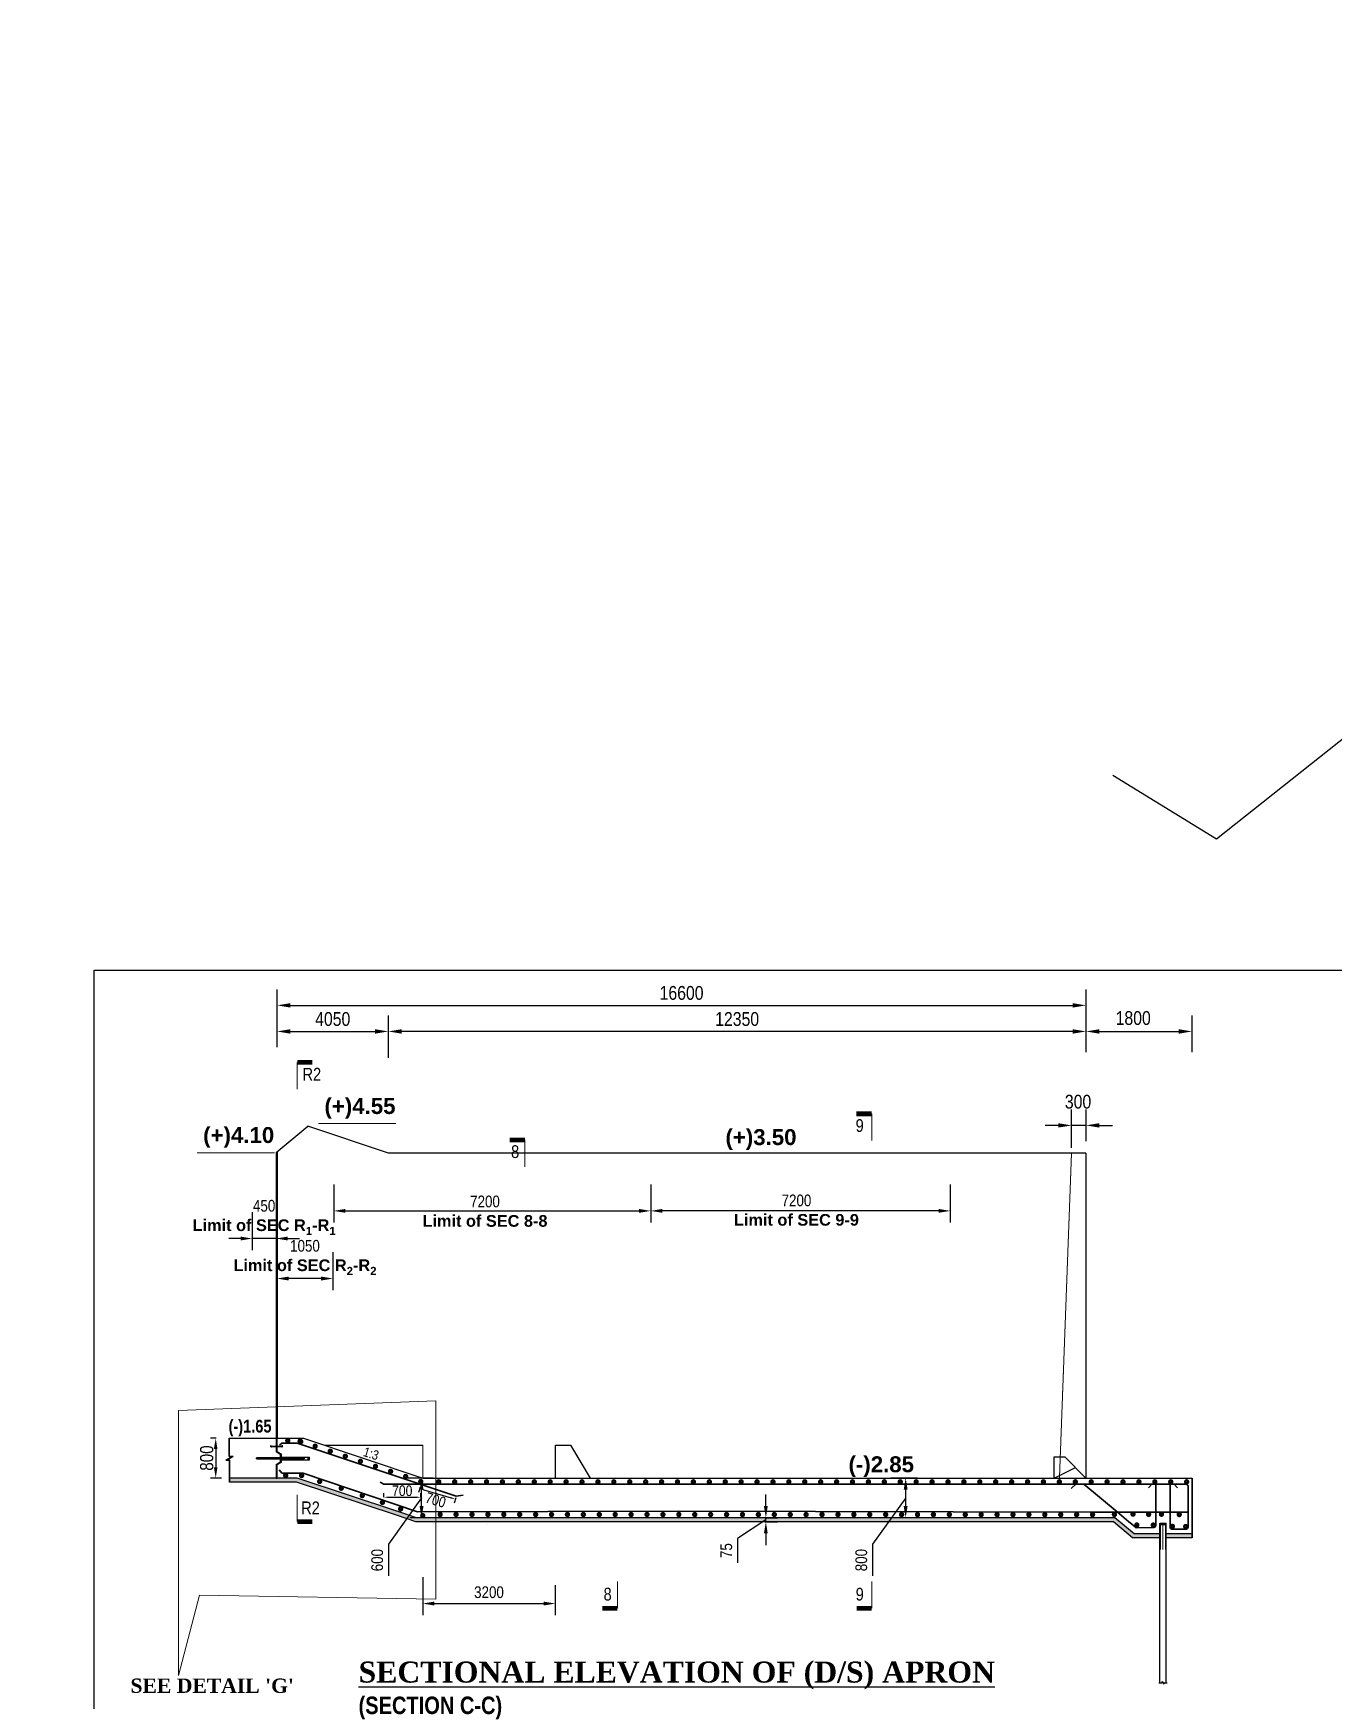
# Model space of a CAD drawing. Extents: x -119161 to 3778985, y -614964 to -30958.
# Drawn here: x 3087806 to 3112321, y -247004 to -215562 of the extents above; entities that cross this region are included whole.
import ezdxf

# ---------------------------------------------------------------- set-up
doc = ezdxf.new("R2010")
doc.units = 0
doc.header["$MEASUREMENT"] = 0
for name, pattern in [('DASHED', [0.75, 0.5, -0.25]), ('DASHED2', [9.525, 6.35, -3.175]), ('HIDDEN', [0.375, 0.25, -0.125])]:
    doc.linetypes.add(name, pattern=pattern)
doc.layers.get('0').update_dxf_attribs({"linetype": 'CONTINUOUS'})
doc.layers.get('DEFPOINTS').update_dxf_attribs({"linetype": 'CONTINUOUS'})
for name, color, linetype, lineweight in [('CAR', 5, 'CONTINUOUS', 18), ('Dim', 7, 'CONTINUOUS', 9), ('HATCH', 252, 'CONTINUOUS', 5), ('line2', 3, 'CONTINUOUS', 30), ('ROD', 1, 'CONTINUOUS', 30), ('slop', 8, 'CONTINUOUS', 9)]:
    doc.layers.add(name, color=color, linetype=linetype, lineweight=lineweight)
for name, color, linetype in [('DOTTED', 240, 'DASHED2'), ('LINE', 7, 'CONTINUOUS'), ('TEXT', 10, 'CONTINUOUS'), ('TXT', 7, 'CONTINUOUS')]:
    doc.layers.add(name, color=color, linetype=linetype)
doc.styles.add('ARIAL', font='ARIALN.TTF')
doc.styles.add('DIM', font='isocp3.shx')
doc.styles.add('dimText', font='ARIALN.TTF')
doc.styles.get("Standard").update_dxf_attribs({"font": 'times.ttf', "height": 250})
doc.dimstyles.new('3', dxfattribs={"dimtxt": 225, "dimasz": 350, "dimexe": 100, "dimexo": 25, "dimgap": 9, "dimtad": 0, "dimdec": 0, "dimzin": 0, "dimdsep": 46, "dimtxsty": 'Standard', "dimcen": 0, "dimclrt": 256, "dimadec": 0, "dimazin": 0, "dimtfac": 1, "dimtdec": 0, "dimtofl": 0, "dimtmove": 2, "dimatfit": 3, "dimfxl": 1, "dimtolj": 1, "dimtzin": 0, "dimarcsym": 0})
doc.dimstyles.new('dim n_120', dxfattribs={"dimtxt": 240, "dimasz": 240, "dimexe": 240, "dimexo": 150, "dimgap": 100, "dimtad": 2, "dimdec": 0, "dimzin": 0, "dimdsep": 46, "dimtxsty": 'DIM', "dimcen": 350, "dimclrd": 5, "dimclre": 5, "dimclrt": 7, "dimadec": 0, "dimazin": 0, "dimtfac": 1, "dimtdec": 0, "dimtmove": 0, "dimatfit": 3, "dimfxl": 240, "dimfxlon": 1, "dimtolj": 1, "dimtzin": 0, "dimarcsym": 0})
doc.dimstyles.new('dim_250', dxfattribs={"dimtxt": 500, "dimasz": 500, "dimexe": 500, "dimexo": 100, "dimgap": 150, "dimtad": 1, "dimdec": 0, "dimzin": 0, "dimdsep": 46, "dimtxsty": 'ARIAL', "dimcen": 350, "dimclrd": 5, "dimclre": 5, "dimclrt": 7, "dimadec": 0, "dimazin": 0, "dimtfac": 1, "dimtdec": 0, "dimtmove": 0, "dimatfit": 3, "dimfxl": 500, "dimfxlon": 1, "dimtolj": 1, "dimtzin": 0, "dimarcsym": 0})
pattern_1 = [(50, (4402458.2, 140267.6), (358.63009, -31.37607), [37.5, -412.5]), (355, (4402458.2, 140267.6), (-69.37567, 376.09607), [30, -330]), (100.451444, (4402488.1, 140264.98), (289.25442, 344.719995), [31.8701, -350.57106]), (46.1842, (4402458.2, 140367.6), (533.62067, -82.75964), [56.25, -618.75]), (96.635635, (4402502.67, 140360.7), (467.33097, 487.0593), [47.80517, -525.85688]), (351.184164, (4402458.2, 140367.6), (467.33097, 487.0593), [45, -495]), (21, (4402508.2, 140342.6), (298.453526, -201.309445), [37.5, -412.5]), (326, (4402508.2, 140342.6), (121.65767, 362.57502), [30, -330]), (71.451445, (4402533.07, 140325.82), (420.11119, 161.26558), [31.870095, -350.57106]), (37.5, (4402458.2, 140267.6), (6.079928, 166.446927), [0, -326, 0, -335, 0, -331.25]), (7.5, (4402458.2, 140267.6), (131.534769, 197.205856), [0, -191, 0, -318.5, 0, -126.25]), (327.5, (4402346.7, 140267.6), (266.911218, -11.277436), [0, -125, 0, -390, 0, -517.5]), (317.5, (4402296.7, 140267.6), (291.593085, 50.05249), [0, -162.5, 0, -259, 0, -367.5])]
pattern_2 = [(37.5, (2732833.029, -261632.046), (-0.31496679, 9.63411885), [0, -7.6, 0, -8.5, 0, -8.125]), (7.5, (2732833.029, -261632.046), (8.84888353, 14.11073033), [0, -4.1, 0, -6.85, 0, -2.625]), (327.5, (2732826.879, -261632.046), (15.5707093, 0.02829527), [0, -2.5, 0, -9, 0, -11.75]), (317.5, (2732826.879, -261632.046), (15.030633, 4.3883778), [0, -1.25, 0, -5.9, 0, -6.75])]
pattern_3 = [(37.5, (2674960.201, -261632.0464), (-0.31496679, 9.63411885), [0, -7.6, 0, -8.5, 0, -8.125]), (7.5, (2674960.201, -261632.046), (8.84888353, 14.11073033), [0, -4.1, 0, -6.85, 0, -2.625]), (327.5, (2674954.051, -261632.046), (15.57070931, 0.02829527), [0, -2.5, 0, -9, 0, -11.75]), (317.5, (2674954.051, -261632.046), (15.03063302, 4.38837782), [0, -1.25, 0, -5.9, 0, -6.75])]

# ---------------------------------------------------------------- blocks, each defined once
blk = doc.blocks.new('*D1041')
at = {"layer": 'DEFPOINTS', "color": 0, "lineweight": -2, "ltscale": 50}
for p in [(3107379, -236156), (3107379, -236678), (3107652, -236555)]:
    blk.add_point(p, dxfattribs=at)
at = {"layer": 'Dim', "color": 5, "lineweight": -2, "ltscale": 50}
for p, q in [((3107379, -236578), (3107379, -235856)), ((3107652, -236455), (3107652, -235856)), ((3107129, -236156), (3106879, -236156)), ((3107652, -236156), (3107379, -236156)), ((3107902, -236156), (3108152, -236156))]:
    blk.add_line(p, q, dxfattribs=at)
for points in [[(3107129, -236114), (3107129, -236197), (3107379, -236156)], [(3107902, -236114), (3107902, -236197), (3107652, -236156)]]:
    blk.add_solid(points, dxfattribs=at)
at = {"layer": 'Dim', "color": 7, "ltscale": 50, "insert": (3107502, -235710), "char_height": 260, "attachment_point": 5, "style": 'ARIAL'}
blk.add_mtext('\\A1;300', dxfattribs=at)
blk = doc.blocks.new('*D1042')
at = {"layer": 'DEFPOINTS', "color": 0, "lineweight": -2, "ltscale": 50}
for p in [(3091405, -242056), (3091244, -242806), (3091503, -242806)]:
    blk.add_point(p, dxfattribs=at)
at = {"layer": 'Dim', "color": 5, "lineweight": -2, "ltscale": 50}
for p, q in [((3091255, -242056), (3091144, -242056)), ((3091244, -242256), (3091244, -242606)), ((3091353, -242806), (3091144, -242806))]:
    blk.add_line(p, q, dxfattribs=at)
for points in [[(3091210, -242256), (3091277, -242256), (3091244, -242056)], [(3091210, -242606), (3091277, -242606), (3091244, -242806)]]:
    blk.add_solid(points, dxfattribs=at)
at = {"layer": 'Dim', "color": 7, "ltscale": 50, "insert": (3091075, -242429), "char_height": 250, "attachment_point": 5, "rotation": 90, "style": 'dimText'}
blk.add_mtext('\\A1;800', dxfattribs=at)
blk = doc.blocks.new('*D1043')
at = {"layer": 'DEFPOINTS', "color": 0, "lineweight": -2, "ltscale": 50}
for p in [(3094499, -234384), (3094499, -234384), (3107652, -234875)]:
    blk.add_point(p, dxfattribs=at)
at = {"layer": 'Dim', "color": 5, "lineweight": -2, "ltscale": 50}
for p, q in [((3094499, -234384), (3094499, -234084)), ((3107652, -234775), (3107652, -234084)), ((3107402, -234384), (3094749, -234384))]:
    blk.add_line(p, q, dxfattribs=at)
for points in [[(3094749, -234342), (3094749, -234426), (3094499, -234384)], [(3107402, -234342), (3107402, -234426), (3107652, -234384)]]:
    blk.add_solid(points, dxfattribs=at)
at = {"layer": 'Dim', "color": 7, "ltscale": 50, "insert": (3101075, -234151), "char_height": 260, "attachment_point": 5, "style": 'ARIAL'}
blk.add_mtext('\\A1;12350', dxfattribs=at)
blk = doc.blocks.new('*D1044')
at = {"layer": 'DEFPOINTS', "color": 0, "lineweight": -2, "ltscale": 50}
for p in [(3109652, -234384), (3107652, -234875), (3109652, -234875)]:
    blk.add_point(p, dxfattribs=at)
at = {"layer": 'Dim', "color": 5, "lineweight": -2, "ltscale": 50}
for p, q in [((3107652, -234775), (3107652, -234084)), ((3109652, -234775), (3109652, -234084)), ((3107902, -234384), (3109402, -234384))]:
    blk.add_line(p, q, dxfattribs=at)
for points in [[(3107902, -234342), (3107902, -234426), (3107652, -234384)], [(3109402, -234342), (3109402, -234426), (3109652, -234384)]]:
    blk.add_solid(points, dxfattribs=at)
at = {"layer": 'Dim', "color": 7, "ltscale": 50, "insert": (3108542, -234133), "char_height": 260, "attachment_point": 5, "style": 'ARIAL'}
blk.add_mtext('\\A1;1800', dxfattribs=at)
blk = doc.blocks.new('*D1045')
at = {"layer": 'DEFPOINTS', "color": 0, "lineweight": -2, "ltscale": 50}
for p in [(3094499, -234384), (3092402, -234780), (3094499, -236610)]:
    blk.add_point(p, dxfattribs=at)
at = {"layer": 'Dim', "color": 5, "lineweight": -2, "ltscale": 50}
for p, q in [((3092402, -234680), (3092402, -234084)), ((3094499, -234884), (3094499, -234084)), ((3092652, -234384), (3094249, -234384))]:
    blk.add_line(p, q, dxfattribs=at)
for points in [[(3092652, -234342), (3092652, -234426), (3092402, -234384)], [(3094249, -234342), (3094249, -234426), (3094499, -234384)]]:
    blk.add_solid(points, dxfattribs=at)
at = {"layer": 'Dim', "color": 7, "ltscale": 50, "insert": (3093450, -234151), "char_height": 260, "attachment_point": 5, "style": 'ARIAL'}
blk.add_mtext('\\A1;4050', dxfattribs=at)
blk = doc.blocks.new('*D1046')
at = {"layer": 'DEFPOINTS', "color": 0, "lineweight": -2, "ltscale": 50}
for p in [(3101502, -243556), (3101502, -243631), (3101616, -243556)]:
    blk.add_point(p, dxfattribs=at)
at = {"layer": 'Dim', "color": 5, "lineweight": -2, "ltscale": 50}
for p, q in [((3101616, -243336), (3101616, -243116)), ((3101616, -243593), (3101083, -243945)), ((3101602, -243556), (3101836, -243556)), ((3101602, -243631), (3101836, -243631)), ((3101616, -243631), (3101616, -243556)), ((3101616, -243631), (3101616, -243556)), ((3101083, -243945), (3101083, -244403)), ((3101616, -243851), (3101616, -244071))]:
    blk.add_line(p, q, dxfattribs=at)
for points in [[(3101579, -243336), (3101652, -243336), (3101616, -243556)], [(3101579, -243851), (3101652, -243851), (3101616, -243631)]]:
    blk.add_solid(points, dxfattribs=at)
at = {"layer": 'Dim', "color": 7, "ltscale": 50, "insert": (3100871, -244174), "char_height": 220, "attachment_point": 5, "rotation": 90, "style": 'ARIAL'}
blk.add_mtext('\\A1;75', dxfattribs=at)
blk = doc.blocks.new('*U948')
at = {"layer": 'ROD', "const_width": 53.8}
blk.add_lwpolyline([(22, 7, -1), (-22, -7, -1)], format="xyb", close=True, dxfattribs=at)
blk = doc.blocks.new('*U949')
at = {"layer": 'Dim', "color": 0, "linetype": 'ByBlock', "lineweight": -2, "transparency": 16777216}
for p in [(0, 0), (300, 0), (600, 0), (900, 0), (1200, 0), (1500, 0), (1800, 0), (2100, 0), (2400, 0), (2700, 0), (3000, 0), (3300, 0), (3600, 0), (3900, 0), (4200, 0), (4500, 0), (4800, 0), (5100, 0), (5400, 0), (5700, 0), (6000, 0), (6300, 0), (6600, 0), (6900, 0), (7200, 0), (7500, 0), (7800, 0), (8100, 0), (8400, 0), (8700, 0), (9000, 0), (9300, 0), (9600, 0), (9900, 0), (10200, 0), (10500, 0), (10800, 0), (11100, 0), (11400, 0), (11700, 0), (12000, 0), (12300, 0), (12600, 0), (12900, 0), (13200, 0), (13500, 0), (13800, 0), (14100, 0)]:
    blk.add_blockref('*U948', p, dxfattribs=at)
blk = doc.blocks.new('*U944')
at = {"layer": 'ROD', "const_width": 53.8}
blk.add_lwpolyline([(22, 7, -1), (-22, -7, -1)], format="xyb", close=True, dxfattribs=at)
blk = doc.blocks.new('*U945')
at = {"layer": 'Dim', "color": 0, "linetype": 'ByBlock', "lineweight": -2, "transparency": 16777216}
for p in [(0, 0), (300, 0), (600, 0), (900, 0), (1200, 0), (1500, 0), (1800, 0), (2100, 0), (2400, 0)]:
    blk.add_blockref('*U944', p, dxfattribs=at)
blk = doc.blocks.new('*U946')
at = {"layer": 'ROD', "const_width": 53.8}
blk.add_lwpolyline([(22, 7, -1), (-22, -7, -1)], format="xyb", close=True, dxfattribs=at)
blk = doc.blocks.new('*U947')
at = {"layer": 'Dim', "color": 0, "linetype": 'ByBlock', "lineweight": -2, "transparency": 16777216}
for p in [(0, 0), (300, 0), (600, 0), (900, 0), (1200, 0), (1500, 0), (1800, 0), (2100, 0), (2400, 0), (2700, 0), (3000, 0), (3300, 0), (3600, 0), (3900, 0), (4200, 0), (4500, 0), (4800, 0), (5100, 0), (5400, 0), (5700, 0), (6000, 0), (6300, 0), (6600, 0), (6900, 0), (7200, 0), (7500, 0), (7800, 0), (8100, 0), (8400, 0), (8700, 0), (9000, 0), (9300, 0), (9600, 0), (9900, 0), (10200, 0), (10500, 0), (10800, 0), (11100, 0), (11400, 0), (11700, 0), (12000, 0), (12300, 0)]:
    blk.add_blockref('*U946', p, dxfattribs=at)
blk = doc.blocks.new('SEX')
at = {"layer": 'Dim', "color": 6, "ltscale": 500}
blk.add_lwpolyline([(0, 0, 60, 60, 0), (192, 0, 0, 0, 0)], format="xyseb", dxfattribs=at)
blk.add_lwpolyline([(0, -337), (0, 0), (0, 0)], dxfattribs=at)
blk = doc.blocks.new('huk')
at = {"layer": 'Dim'}
h = blk.add_hatch(dxfattribs=at)
h.set_pattern_fill('ANSI31', color=15)
h.set_pattern_definition([(45, (-358365.36117, -19477.47705), (-0.08838834765, 0.08838834765), [])])
h.paths.add_polyline_path([(13, 3, 0.75964), (-13, 3), (-94, 3, 4.674984), (-94, -6), (-12, -6, 0.637498), (12, -6), (94, -6, 4.674984), (94, 3)])
h.paths.add_polyline_path([(-6, 0, -1), (6, 0, -1)], flags=16)
at = {"layer": 'DOTTED', "color": 8}
for points in [[(-94, 3), (-13, 3)], [(13, 3), (94, 3)], [(-94, -6), (-12, -6)], [(12, -6), (94, -6)]]:
    blk.add_lwpolyline(points, dxfattribs=at)
blk.add_circle((0, 0), 6.04, dxfattribs=at)
for centre, radius, start, end in [((-104, -1), 11, 24.1477, 335.8523), ((0, 0), 13, 15.5565, 164.4435), ((104, -1), 11, 204.1477, 155.8523), ((0, 0), 13, 204.9652, 335.0348)]:
    blk.add_arc(centre, radius, start, end, dxfattribs=at)
blk = doc.blocks.new('*D1062')
at = {"layer": 'DEFPOINTS', "color": 0, "lineweight": -2, "ltscale": 50}
for p in [(3107652, -233892), (3092402, -234360), (3107652, -234259)]:
    blk.add_point(p, dxfattribs=at)
at = {"layer": 'Dim', "color": 5, "lineweight": -2, "ltscale": 50}
for p, q in [((3092402, -234260), (3092402, -233592)), ((3107652, -234159), (3107652, -233592)), ((3092652, -233892), (3107402, -233892))]:
    blk.add_line(p, q, dxfattribs=at)
for points in [[(3092652, -233851), (3092652, -233934), (3092402, -233892)], [(3107402, -233851), (3107402, -233934), (3107652, -233892)]]:
    blk.add_solid(points, dxfattribs=at)
at = {"layer": 'Dim', "color": 7, "ltscale": 50, "insert": (3100027, -233659), "char_height": 260, "attachment_point": 5, "style": 'ARIAL'}
blk.add_mtext('\\A1;16600', dxfattribs=at)
blk = doc.blocks.new('*D1068')
at = {"layer": 'DEFPOINTS', "color": 0, "lineweight": -2, "ltscale": 50}
for p in [(3092402, -238093), (3093452, -238076), (3092402, -239044)]:
    blk.add_point(p, dxfattribs=at)
at = {"layer": 'Dim', "color": 5, "lineweight": -2, "ltscale": 50}
for p, q in [((3092402, -238544), (3092402, -239264)), ((3093452, -238544), (3093452, -239264)), ((3093232, -239044), (3092622, -239044))]:
    blk.add_line(p, q, dxfattribs=at)
for points in [[(3092622, -239007), (3092622, -239081), (3092402, -239044)], [(3093232, -239007), (3093232, -239081), (3093452, -239044)]]:
    blk.add_solid(points, dxfattribs=at)
at = {"layer": 'Dim', "color": 7, "ltscale": 50, "insert": (3092927, -238647), "char_height": 220, "attachment_point": 5, "style": 'ARIAL'}
blk.add_mtext('\\A1;1050\\P{\\fArial|b1|i0|c0|p34;Limit of SEC R\\H0.7x;\\S^ 2;\\H1.4286x;-R\\H0.7x;\\S^ 2;}', dxfattribs=at)
blk = doc.blocks.new('*D1069')
at = {"layer": 'DEFPOINTS', "color": 0, "lineweight": -2, "ltscale": 50}
for p in [(3092382, -237321), (3091932, -237446), (3091932, -238289)]:
    blk.add_point(p, dxfattribs=at)
at = {"layer": 'Dim', "color": 5, "lineweight": -2, "ltscale": 50}
for p, q in [((3091932, -237789), (3091932, -238509)), ((3092382, -237789), (3092382, -238509)), ((3091712, -238289), (3091492, -238289)), ((3092382, -238289), (3091932, -238289)), ((3092602, -238289), (3092822, -238289))]:
    blk.add_line(p, q, dxfattribs=at)
for points in [[(3091712, -238253), (3091712, -238326), (3091932, -238289)], [(3092602, -238253), (3092602, -238326), (3092382, -238289)]]:
    blk.add_solid(points, dxfattribs=at)
at = {"layer": 'Dim', "color": 7, "ltscale": 50, "insert": (3092157, -237892), "char_height": 220, "attachment_point": 5, "style": 'ARIAL'}
blk.add_mtext('\\A1;450\\P{\\fArial|b1|i0|c0|p34;Limit of SEC R\\H0.7x;\\S^ 1;\\H1.4286x;-R\\H0.7x;\\S^ 1;}', dxfattribs=at)
blk = doc.blocks.new('*D1070')
at = {"layer": 'DEFPOINTS', "color": 0, "lineweight": -2, "ltscale": 50}
for p in [(3095111, -242932), (3095761, -243203), (3095783, -243131)]:
    blk.add_point(p, dxfattribs=at)
at = {"layer": 'Dim', "color": 5, "lineweight": -2, "ltscale": 50}
for p, q in [((3095097, -242980), (3095067, -243081)), ((3095166, -243027), (3095685, -243181)), ((3095769, -243179), (3095739, -243280))]:
    blk.add_line(p, q, dxfattribs=at)
for points in [[(3095170, -243014), (3095163, -243040), (3095090, -243005)], [(3095688, -243168), (3095681, -243193), (3095761, -243203)]]:
    blk.add_solid(points, dxfattribs=at)
at = {"layer": 'Dim', "color": 7, "ltscale": 50, "insert": (3095391, -243221), "char_height": 200, "attachment_point": 5, "rotation": 343.5219, "style": 'dimText'}
blk.add_mtext('\\A1;700', dxfattribs=at)
blk = doc.blocks.new('*D1071')
at = {"layer": 'DEFPOINTS', "color": 0, "lineweight": -2, "ltscale": 50}
for p in [(3094411, -243207), (3095111, -243168), (3095111, -243221)]:
    blk.add_point(p, dxfattribs=at)
at = {"layer": 'Dim', "color": 5, "lineweight": -2, "ltscale": 50}
for p, q in [((3094411, -243168), (3094411, -243088)), ((3094491, -243168), (3095031, -243168)), ((3095111, -243171), (3095111, -243088))]:
    blk.add_line(p, q, dxfattribs=at)
for points in [[(3094491, -243155), (3094491, -243181), (3094411, -243168)], [(3095031, -243155), (3095031, -243181), (3095111, -243168)]]:
    blk.add_solid(points, dxfattribs=at)
at = {"layer": 'Dim', "color": 7, "ltscale": 50, "insert": (3094761, -243046), "char_height": 200, "attachment_point": 5, "style": 'dimText'}
blk.add_mtext('\\A1;700', dxfattribs=at)
blk = doc.blocks.new('*D1072')
at = {"layer": 'DEFPOINTS', "color": 0, "lineweight": -2, "ltscale": 50}
for p in [(3095146, -244377), (3097646, -244723), (3097646, -245173)]:
    blk.add_point(p, dxfattribs=at)
at = {"layer": 'Dim', "color": 5, "lineweight": -2, "ltscale": 50}
for p, q in [((3095146, -244673), (3095146, -245393)), ((3097646, -244823), (3097646, -245393)), ((3095366, -245173), (3097426, -245173))]:
    blk.add_line(p, q, dxfattribs=at)
for points in [[(3095366, -245136), (3095366, -245209), (3095146, -245173)], [(3097426, -245136), (3097426, -245209), (3097646, -245173)]]:
    blk.add_solid(points, dxfattribs=at)
at = {"layer": 'Dim', "color": 7, "ltscale": 50, "insert": (3096396, -244960), "char_height": 220, "attachment_point": 5, "style": 'ARIAL'}
blk.add_mtext('\\A1;3200', dxfattribs=at)
blk = doc.blocks.new('*D1088')
at = {"layer": 'DEFPOINTS', "color": 0, "lineweight": -2, "ltscale": 50}
for p in [(3094749, -242805), (3095125, -242805), (3095166, -243556)]:
    blk.add_point(p, dxfattribs=at)
at = {"layer": 'Dim', "color": 5, "lineweight": -2, "ltscale": 50}
for p, q in [((3094849, -242805), (3095345, -242805)), ((3095125, -243336), (3095125, -243025)), ((3095125, -243181), (3094502, -244054)), ((3095125, -243556), (3094905, -243556)), ((3094502, -244054), (3094502, -244653))]:
    blk.add_line(p, q, dxfattribs=at)
for points in [[(3095089, -243025), (3095162, -243025), (3095125, -242805)], [(3095089, -243336), (3095162, -243336), (3095125, -243556)]]:
    blk.add_solid(points, dxfattribs=at)
at = {"layer": 'Dim', "color": 7, "ltscale": 50, "insert": (3094289, -244354), "char_height": 220, "attachment_point": 5, "rotation": 90, "style": 'ARIAL'}
blk.add_mtext('\\A1;600', dxfattribs=at)
blk = doc.blocks.new('*D1089')
at = {"layer": 'DEFPOINTS', "color": 0, "lineweight": -2, "ltscale": 50}
for p in [(3103875, -242805), (3104252, -242805), (3104293, -243556)]:
    blk.add_point(p, dxfattribs=at)
at = {"layer": 'Dim', "color": 5, "lineweight": -2, "ltscale": 50}
for p, q in [((3103975, -242805), (3104472, -242805)), ((3104252, -243336), (3104252, -243025)), ((3104252, -243181), (3103628, -244054)), ((3104252, -243556), (3104032, -243556)), ((3103628, -244054), (3103628, -244652))]:
    blk.add_line(p, q, dxfattribs=at)
for points in [[(3104215, -243025), (3104288, -243025), (3104252, -242805)], [(3104215, -243336), (3104288, -243336), (3104252, -243556)]]:
    blk.add_solid(points, dxfattribs=at)
at = {"layer": 'Dim', "color": 7, "ltscale": 50, "insert": (3103416, -244353), "char_height": 220, "attachment_point": 5, "rotation": 90, "style": 'ARIAL'}
blk.add_mtext('\\A1;800', dxfattribs=at)
blk = doc.blocks.new('*D1098')
at = {"layer": 'DEFPOINTS', "color": 0, "lineweight": -2, "ltscale": 50}
for p in [(3099446, -236853), (3093470, -237094), (3099446, -237768)]:
    blk.add_point(p, dxfattribs=at)
at = {"layer": 'Dim', "color": 5, "lineweight": -2, "ltscale": 50}
for p, q in [((3093470, -237268), (3093470, -237988)), ((3099446, -237268), (3099446, -237988)), ((3093690, -237768), (3099226, -237768))]:
    blk.add_line(p, q, dxfattribs=at)
for points in [[(3093690, -237731), (3093690, -237804), (3093470, -237768)], [(3099226, -237731), (3099226, -237804), (3099446, -237768)]]:
    blk.add_solid(points, dxfattribs=at)
at = {"layer": 'Dim', "color": 7, "ltscale": 50, "insert": (3096321, -237775), "char_height": 220, "attachment_point": 5, "style": 'ARIAL'}
blk.add_mtext('\\A1;7200\\P{\\fArial|b1|i0|c0|p34;Limit of SEC 8-8}', dxfattribs=at)
blk = doc.blocks.new('*D1099')
at = {"layer": 'DEFPOINTS', "color": 0, "lineweight": -2, "ltscale": 50}
for p in [(3105092, -236875), (3099446, -237333), (3099446, -237768)]:
    blk.add_point(p, dxfattribs=at)
at = {"layer": 'Dim', "color": 5, "lineweight": -2, "ltscale": 50}
for p, q in [((3105092, -237268), (3105092, -237988)), ((3099446, -237433), (3099446, -237988)), ((3104872, -237768), (3099666, -237768))]:
    blk.add_line(p, q, dxfattribs=at)
for points in [[(3099666, -237731), (3099666, -237804), (3099446, -237768)], [(3104872, -237731), (3104872, -237804), (3105092, -237768)]]:
    blk.add_solid(points, dxfattribs=at)
at = {"layer": 'Dim', "color": 7, "ltscale": 50, "insert": (3102193, -237755), "char_height": 220, "attachment_point": 5, "style": 'ARIAL'}
blk.add_mtext('\\A1;7200\\P{\\fArial|b1|i0|c0|p34;Limit of SEC 9-9}', dxfattribs=at)
blk = doc.blocks.new('*D2064')
at = {"layer": 'DEFPOINTS', "color": 0, "lineweight": -2}
for p in [(2462635, -31122), (2462635, -33338), (2521930, -33338)]:
    blk.add_point(p, dxfattribs=at)
at = {"layer": 'DEFPOINTS', "color": 0, "linetype": 'ByBlock', "lineweight": -2}
for p in [(3484626, -240111), (3485507, -240111), (3485507, -240315)]:
    blk.add_point(p, dxfattribs=at)
at = {"layer": 'LINE', "color": 0, "lineweight": -2}
for p, q in [((2462635, -33313), (2462635, -31022)), ((2463185, -31122), (2491842, -31122)), ((2521380, -31122), (2492723, -31122)), ((2521930, -33313), (2521930, -31022))]:
    blk.add_line(p, q, dxfattribs=at)
at = {"layer": 'LINE', "color": 0, "linetype": 'ByBlock', "lineweight": -2}
for p, q in [((3484626, -240136), (3484626, -240415)), ((3485507, -240136), (3485507, -240415)), ((3484976, -240315), (3485157, -240315))]:
    blk.add_line(p, q, dxfattribs=at)
at = {"layer": 'LINE', "color": 0, "lineweight": -2}
for points in [[(2463185, -31031), (2463185, -31214), (2462635, -31122)], [(2521380, -31031), (2521380, -31214), (2521930, -31122)]]:
    blk.add_solid(points, dxfattribs=at)
at = {"layer": 'LINE', "color": 0, "linetype": 'ByBlock', "lineweight": -2}
for points in [[(3484976, -240257), (3484976, -240373), (3484626, -240315)], [(3485157, -240257), (3485157, -240373), (3485507, -240315)]]:
    blk.add_solid(points, dxfattribs=at)
at = {"layer": 'LINE', "insert": (2492283, -31122), "char_height": 250, "attachment_point": 5}
blk.add_mtext('\\A1;59295', dxfattribs=at)
at = {"layer": 'LINE', "linetype": 'ByBlock', "lineweight": -2, "insert": (3485066, -240810), "char_height": 250, "attachment_point": 5}
blk.add_mtext('\\A1;1000', dxfattribs=at)

msp = doc.modelspace()

# ---------------------------------------------------------------- hatches: boundary and pattern name
at = {"layer": 'Dim'}
h = msp.add_hatch(dxfattribs=at)
h.set_pattern_fill('AR-SAND', color=8, scale=5)
h.set_pattern_definition(pattern_2)
h.paths.add_polyline_path([(3092381.8, -242055.5), (3092401.8, -242055.5), (3092401.8, -242305.5), (3092481.8, -242355.5), (3092481.8, -242399.4), (3092461.8, -242399.4), (3092461.8, -242362.7), (3092381.8, -242312.7)])
h = msp.add_hatch(dxfattribs=at)
h.set_pattern_fill('AR-SAND', color=8, scale=5)
h.set_pattern_definition(pattern_3)
h.paths.add_polyline_path([(3092381.8, -242055.5), (3092401.8, -242055.5), (3092401.8, -242305.5), (3092481.8, -242355.5), (3092481.8, -242399.4), (3092461.8, -242399.4), (3092461.8, -242362.7), (3092381.8, -242312.7)])
h = msp.add_hatch(color=15, dxfattribs=at)
h.dxf.hatch_style = 1
h.paths.add_polyline_path([(3092986.3, -242411.6), (3093011.8, -242411.6), (3093011.7, -242461.6), (3092986.2, -242461.6)])
h = msp.add_hatch(color=15, dxfattribs=at)
h.dxf.hatch_style = 1
h.paths.add_polyline_path([(3092986.3, -242411.6), (3093011.8, -242411.6), (3093011.7, -242461.6), (3092986.2, -242461.6)])
h = msp.add_hatch(color=15, dxfattribs=at)
h.dxf.hatch_style = 1
h.paths.add_polyline_path([(3092012, -242426.5), (3092012, -242446.5), (3092911.4, -242446.5), (3092911.4, -242426.5)])
h = msp.add_hatch(color=15, dxfattribs=at)
h.dxf.hatch_style = 1
h.paths.add_polyline_path([(3092012, -242426.5), (3092012, -242446.5), (3092911.4, -242446.5), (3092911.4, -242426.5)])
h = msp.add_hatch(dxfattribs=at)
h.set_pattern_fill('AR-SAND', color=8, scale=5)
h.set_pattern_definition(pattern_2)
h.paths.add_polyline_path([(3092381.8, -242805.5), (3092401.8, -242805.5), (3092401.8, -242555.5), (3092481.8, -242505.5), (3092481.8, -242461.6), (3092461.8, -242461.6), (3092461.8, -242498.4), (3092381.8, -242548.4)])
h = msp.add_hatch(dxfattribs=at)
h.set_pattern_fill('AR-SAND', color=8, scale=5)
h.set_pattern_definition(pattern_3)
h.paths.add_polyline_path([(3092381.8, -242805.5), (3092401.8, -242805.5), (3092401.8, -242555.5), (3092481.8, -242505.5), (3092481.8, -242461.6), (3092461.8, -242461.6), (3092461.8, -242498.4), (3092381.8, -242548.4)])
at = {"layer": 'Dim', "linetype": 'DASHED'}
h = msp.add_hatch(dxfattribs=at)
h.set_pattern_fill('AR-CONC', color=8, scale=50)
h.set_pattern_definition(pattern_1)
h.paths.add_polyline_path([(3109652.3, -243856), (3109162.1, -243855.9), (3109162.1, -243930.9), (3109652.3, -243931)])
h.paths.add_polyline_path([(3092780, -242805.5), (3091931.8, -242805.5), (3091502.7, -242805.5), (3091502.7, -242880.5), (3091931.8, -242880.5), (3092767.8, -242880.5), (3094670.9, -243514.9), (3094767.4, -243547.1), (3094767.4, -243468), (3094694.6, -243443.8)])
h = msp.add_hatch(dxfattribs=at)
h.set_pattern_fill('AR-CONC', color=8, scale=50)
h.set_pattern_definition(pattern_1)
h.paths.add_polyline_path([(3108197.8, -243555.7), (3095030, -243555.5), (3094767.4, -243468), (3094767.4, -243547.1), (3095017.8, -243630.5), (3101446.5, -243630.5), (3108170.6, -243630.7), (3108530.7, -243930.8), (3109042.1, -243930.9), (3109042.1, -243855.9), (3108558, -243855.9)])
at = {"layer": 'HATCH', "ltscale": 10}
h = msp.add_hatch(dxfattribs=at)
h.set_pattern_fill('ANSI31', color=256, scale=375, angle=45, style=0)
h.set_pattern_definition([(90, (3044414.7, -234456.72), (-46.875, 7e-15), [])])
h.paths.add_polyline_path([(3109161.2, -244156.2), (3109117, -244156.2), (3109117, -244142.7), (3109088.9, -244168.7), (3109088.9, -244156.2), (3109041.2, -244156.2), (3109041.2, -243682.5), (3109161.2, -243682.5)])

# ---------------------------------------------------------------- linework, layer by layer
for p, q in [((3092461.8, -242410.9), (3093011.8, -242411.6)), ((3092461.8, -242410.9), (3093011.8, -242411.6)), ((3092461.8, -242461.6), (3093011.7, -242461.6)), ((3092461.8, -242461.6), (3093011.7, -242461.6))]:
    msp.add_line(p, q)
at = {"color": 7}
for points in [[(3092401.8, -242055.5), (3092901.7, -242055.5)], [(3095151.7, -242805.5), (3109651.6, -242805.4)]]:
    msp.add_lwpolyline(points, dxfattribs=at)
for points in [[(3092986.2, -242461.6), (3092986.3, -242411.6)], [(3092986.2, -242461.6), (3092986.3, -242411.6)], [(3093011.7, -242461.6), (3093011.8, -242411.6)], [(3093011.7, -242461.6), (3093011.8, -242411.6)]]:
    msp.add_lwpolyline(points)
at = {"layer": 'CAR', "color": 1}
msp.add_line((3095151.7, -242805.5), (3095151.7, -242188.2), dxfattribs=at)
at = {"layer": 'Dim', "color": 8, "ltscale": 500}
for p, q in [((3094637.1, -236122.9, 0), (3093183.2, -236122.9, 0)), ((3092350.3, -236670.1), (3090896.4, -236670.1))]:
    msp.add_line(p, q, dxfattribs=at)
at = {"layer": 'Dim', "color": 8, "linetype": 'Continuous', "ltscale": 500}
for p, q in [((3109651.8, -243224), (3109651.8, -243224)), ((3109652.3, -243524.1), (3109652.3, -243524.1)), ((3109651.8, -243692.3), (3109651.8, -243692.3)), ((3109652.3, -243842.5), (3109652.3, -243842.5))]:
    msp.add_line(p, q, dxfattribs=at)
at = {"layer": 'Dim', "ltscale": 500}
for points in [[(3109651.6, -243005.5), (3109651.6, -243005.5)], [(3109651.6, -243005.5), (3109651.6, -243005.5)], [(3109652.3, -243505.6), (3109651.6, -243005.6)], [(3109652.3, -242955.5), (3109652.3, -242955.5)], [(3109652.3, -242955.5), (3109652.3, -242955.5)]]:
    msp.add_lwpolyline(points, dxfattribs=at)
at = {"layer": 'DOTTED', "color": 0, "linetype": 'HIDDEN', "lineweight": 20, "ltscale": 5}
msp.add_lwpolyline([(3107378.7, -236677.9), (3107151.7, -242805.6)], dxfattribs=at)
at = {"layer": 'DOTTED', "color": 7, "linetype": 'HIDDEN', "lineweight": 20, "ltscale": 2000000.0}
for points in [[(3090936.5, -245016.1), (3095390.9, -245089.4), (3095390.9, -241352.6), (3090545.1, -241529.4), (3090545.1, -245016.1)], [(3090545.1, -245016.1), (3090545.1, -246530.7), (3090936.5, -245016.1)]]:
    msp.add_lwpolyline(points, dxfattribs=at)
at = {"layer": 'LINE', "color": 0, "linetype": 'ByBlock', "lineweight": -2}
msp.add_line((3092381.8, -236665.5), (3092980.8, -236171.9), dxfattribs=at)
at = {"layer": 'LINE', "ltscale": 500}
for p, q in [((3094498.9, -236677.9), (3092980.8, -236171.9)), ((3107651.8, -236677.9), (3107651.6, -242805.5)), ((3091500.1, -242055.5), (3092381.8, -242055.5)), ((3097651.7, -242805.5), (3097651.7, -242188.2)), ((3097651.7, -242188.2), (3097931.3, -242188.2)), ((3107051.7, -242805.5), (3107051.6, -242405.2)), ((3107051.6, -242405.2), (3107251.6, -242405.2)), ((3109651.6, -242805.4), (3109652.3, -243931)), ((3109652.3, -243931), (3109651.6, -242805.4))]:
    msp.add_line(p, q, dxfattribs=at)
at = {"layer": 'LINE'}
for p, q in [((3092901.7, -242188.2), (3092904.4, -242188.2)), ((3093299.6, -242188.2), (3095151.7, -242188.2)), ((3109041.5, -246669), (3109042.1, -243655.6)), ((3109161.5, -246669), (3109162.1, -243655.6))]:
    msp.add_line(p, q, dxfattribs=at)
at = {"layer": 'LINE', "color": 3, "ltscale": 0.5}
msp.add_lwpolyline([(3108159.5, -229551.6), (3110109.2, -230749.9), (3117757.8, -224683.3)], dxfattribs=at)
at = {"layer": 'LINE'}
msp.add_lwpolyline([(3144926.4, -272810.1), (3088951.9, -272810.1), (3088951.9, -233228.2), (3144926.4, -233228.2)], close=True, dxfattribs=at)
at = {"layer": 'LINE', "ltscale": 500}
for points in [[(3092381.8, -236665.5), (3092381.8, -242055.5)], [(3092401.8, -236649), (3092401.8, -242055.5)], [(3107651.8, -236677.9), (3094498.9, -236677.9)], [(3092901.7, -242055.5), (3095151.7, -242805.5)], [(3097931.3, -242188.2), (3098301.7, -242805.6)], [(3107251.6, -242405.2), (3107651.6, -242805.5)], [(3109042.1, -243855.9), (3108558, -243855.9), (3108197.8, -243555.7), (3101446.5, -243555.5), (3095030, -243555.5), (3094694.6, -243443.8), (3092780, -242805.5), (3091931.8, -242805.5), (3091502.7, -242805.5)], [(3109042.1, -243930.9), (3108530.8, -243930.9), (3108170.6, -243630.7), (3101446.5, -243630.5), (3095017.8, -243630.5), (3094670.9, -243514.9), (3092767.8, -242880.5), (3091931.8, -242880.5), (3091502.7, -242880.5)], [(3109652.2, -243856), (3109162.1, -243855.9)], [(3109652.3, -243931), (3109162.1, -243930.9)]]:
    msp.add_lwpolyline(points, dxfattribs=at)
at = {"layer": 'LINE', "lineweight": 15}
for points in [[(3092381.8, -242055.5), (3092381.8, -242211.7)], [(3092381.8, -242055.5), (3092381.8, -242211.7)], [(3092401.8, -242055.5), (3092401.8, -242211.4)], [(3092401.8, -242055.5), (3092401.8, -242211.4)], [(3092381.8, -242211.7), (3092381.8, -242312.7), (3092461.8, -242362.7), (3092461.8, -242426.5)], [(3092381.8, -242211.7), (3092381.8, -242312.7), (3092461.8, -242362.7), (3092461.8, -242426.5)], [(3092401.8, -242211.4), (3092401.8, -242305.5), (3092481.8, -242355.5), (3092481.8, -242410.9)], [(3092401.8, -242211.4), (3092401.8, -242305.5), (3092481.8, -242355.5), (3092481.8, -242410.9)], [(3092461.8, -242446.5), (3092461.8, -242498.4), (3092381.8, -242548.4), (3092381.8, -242805.5)], [(3092461.8, -242446.5), (3092461.8, -242498.4), (3092381.8, -242548.4), (3092381.8, -242805.5)], [(3092481.8, -242461.6), (3092481.8, -242505.5), (3092401.8, -242555.5), (3092401.8, -242805.5)], [(3092481.8, -242461.6), (3092481.8, -242505.5), (3092401.8, -242555.5), (3092401.8, -242805.5)]]:
    msp.add_lwpolyline(points, dxfattribs=at)
at = {"layer": 'LINE', "color": 8, "linetype": 'DASHED2', "ltscale": 2000000.0}
msp.add_lwpolyline([(3107051.7, -242805.5), (3107451.6, -242605.4)], dxfattribs=at)
at = {"layer": 'LINE', "ltscale": 500}
msp.add_lwpolyline([(3091931.8, -242805.5), (3091931.8, -242805.5)], close=True, dxfattribs=at)
at = {"layer": 'LINE'}
for points in [[(3109042.1, -243655.6), (3109162.1, -243655.6)], [(3109042.1, -243680.6), (3109162.1, -243680.6)], [(3109027.1, -246669), (3109090.1, -246669), (3109090.1, -246640.4), (3109118.1, -246695.8), (3109118.1, -246669), (3109184.5, -246669)]]:
    msp.add_lwpolyline(points, dxfattribs=at)
at = {"layer": 'line2', "color": 2}
for p, q in [((3092012, -242446.5), (3092012, -242426.5)), ((3092087, -242446.5), (3092087, -242426.5))]:
    msp.add_line(p, q, dxfattribs=at)
at = {"layer": 'line2', "color": 7, "linetype": 'Continuous', "ltscale": 1500000.0}
msp.add_line((3096346.6, -243683.4), (3096346.6, -243683.4), dxfattribs=at)
at = {"layer": 'line2', "color": 5}
msp.add_lwpolyline([(3091500.1, -242055.5), (3091500.1, -242397.5), (3091568.3, -242397.5), (3091440.8, -242468.5), (3091502.7, -242467.8), (3091502.7, -242880.5)], dxfattribs=at)
at = {"layer": 'line2', "color": 1}
for points in [[(3092401.8, -242055.5), (3092381.8, -242055.5)], [(3092401.8, -242055.5), (3092381.8, -242055.5)], [(3092381.8, -242213.7), (3092386, -242217.1), (3092391.9, -242218.5), (3092398.2, -242216.9), (3092401.8, -242214)], [(3092381.8, -242213.7), (3092386, -242217.1), (3092391.9, -242218.5), (3092398.2, -242216.9), (3092401.8, -242214)], [(3092381.8, -242805.5), (3092401.8, -242805.5)]]:
    msp.add_lwpolyline(points, dxfattribs=at)
at = {"layer": 'line2', "color": 2}
for points in [[(3092911.4, -242426.5), (3092012, -242426.5)], [(3092911.4, -242446.5), (3092012, -242446.5)], [(3092911.4, -242426.5), (3092087, -242426.5)], [(3092911.4, -242446.5), (3092087, -242446.5)], [(3092911.4, -242426.5), (3092911.4, -242446.5)], [(3092911.4, -242426.5), (3092911.4, -242446.5)]]:
    msp.add_lwpolyline(points, dxfattribs=at)
at = {"layer": 'ROD', "ltscale": 500}
for p, q in [((3092444.7, -242187), (3092489.3, -242146.7)), ((3092489.3, -242710.9), (3092443.3, -242648.7))]:
    msp.add_line(p, q, dxfattribs=at)
at = {"layer": 'ROD', "const_width": 53.8}
for points in [[(3092583.9, -242086, 1), (3092620.9, -242113.7, 1)], [(3092828.8, -242107.7, 1), (3092865.8, -242135.4, 1)], [(3092581.7, -242744.6, -1), (3092544.8, -242772.3, -1)], [(3092881.6, -242744.6, -1), (3092844.6, -242772.3, -1)], [(3093222, -242856.8, -1), (3093185, -242884.5, -1)], [(3093628.4, -242984.6, -1), (3093591.4, -243012.3, -1)], [(3094024.2, -243122.6, -1), (3093987.2, -243150.3, -1)], [(3094405.8, -243251.4, -1), (3094368.8, -243279.1, -1)], [(3094749.1, -243375.1, -1), (3094712.2, -243402.8, -1)], [(3095166.3, -243500.8, -1), (3095129.3, -243528.5, -1)], [(3108170, -243479, 1), (3108207, -243506.7, 1)], [(3108519.5, -243472.5, 1), (3108556.5, -243500.2, 1)], [(3108591.6, -243676.7, 1), (3108628.6, -243704.4, 1)], [(3108813.8, -243477.1, 1), (3108850.8, -243504.8, 1)], [(3108901.9, -243678.6, 1), (3108938.9, -243706.3, 1)], [(3109056.4, -243474.8, 1), (3109093.4, -243502.5, 1)], [(3109262, -243703.5, 1), (3109299, -243731.2, 1)], [(3109391.4, -243480.5, 1), (3109428.4, -243508.2, 1)], [(3109512.5, -243705.5, 1), (3109549.5, -243733.2, 1)]]:
    msp.add_lwpolyline(points, format="xyb", close=True, dxfattribs=at)
at = {"layer": 'ROD', "ltscale": 500}
for points in [[(3092489.3, -242146.7), (3092779.8, -242146.7)], [(3092779.8, -242146.7), (3095775.9, -243144.8)], [(3092489.3, -242710.9), (3092893.5, -242710.9)], [(3092893.5, -242710.9), (3095048, -243444.5)], [(3094410.8, -242923.3), (3094347.3, -242885.2)], [(3107612.4, -242923.4), (3107462.4, -242923.4), (3107375.3, -243002.2)], [(3108967.3, -242923.4), (3108892.3, -242923.4), (3108829.6, -242993)], [(3109237.3, -242923.4), (3109312.3, -242923.4), (3109374.9, -242993)], [(3095908.9, -243126.9), (3095775.9, -243144.8)], [(3095048, -243444.5), (3099964.9, -243431), (3107737, -243448.3)], [(3107737, -243448.3), (3109577, -243448.4)]]:
    msp.add_lwpolyline(points, dxfattribs=at)
for points in [[(3094410.8, -242923.3), (3109542.3, -242923.3, -0.4142136), (3109577.3, -242958.3), (3109576.8, -243732.4, -0.4142136), (3109541.8, -243767.4), (3109271.8, -243767.4, -0.4142154), (3109236.8, -243732.4), (3109237.3, -242923.3)], [(3107612.4, -242923.4), (3108238, -243444.7, 0.004568), (3108598.2, -243744.9), (3108931.8, -243736.7, 0.4142132), (3108966.8, -243701.7), (3108967.3, -242923.3)]]:
    msp.add_lwpolyline(points, format="xyb", dxfattribs=at)
at = {"layer": 'slop'}
for p, q in [((3107401.6, -242805.7), (3107401.6, -242805.7)), ((3107401.6, -242805.7), (3107401.6, -242805.7)), ((3107402.3, -242955.7), (3107402.3, -242955.7)), ((3107402.3, -242955.7), (3107402.3, -242955.7)), ((3107451.6, -242805.4), (3107451.6, -242805.4)), ((3107451.6, -242805.4), (3107451.6, -242805.4)), ((3107452.3, -242955.4), (3107452.3, -242955.4)), ((3107452.3, -242955.4), (3107452.3, -242955.4))]:
    msp.add_line(p, q, dxfattribs=at)

# ---------------------------------------------------------------- block references
at = {"layer": 'Dim', "color": 6, "yscale": 1.5, "zscale": 1.5}
for p, xscale in [((3092780.3, -234967.8), 1.5), ((3103612.7, -235937.8), -1.5), ((3097074.1, -236429.3), -1.5)]:
    msp.add_blockref('SEX', p, dxfattribs=dict(at, xscale=xscale))
at = {"layer": 'Dim', "xscale": -1}
for name, p, rotation in [('*U945', (3095110, -242872.2), 341.449433457334), ('*U947', (3107775.4, -243495.6), 359.9881519162223)]:
    msp.add_blockref(name, p, dxfattribs=dict(at, rotation=rotation))
msp.add_blockref('*U949', (3109549.8, -242876.8), dxfattribs=at)
at = {"layer": 'Dim', "color": 6, "yscale": 1.5, "zscale": 1.5, "rotation": 180}
for p, xscale in [((3092780.2, -243627), -1.5), ((3098818, -245261.5), 1.5), ((3103613.8, -245261.5), 1.5)]:
    msp.add_blockref('SEX', p, dxfattribs=dict(at, xscale=xscale))
at = {"layer": 'line2', "color": 1}
msp.add_blockref('huk', (3092391.9, -242205.5), dxfattribs=at)
msp.add_blockref('huk', (3092391.9, -242205.5), dxfattribs=at)

# ---------------------------------------------------------------- texts
at = {"layer": 'Dim', "color": 7, "insert": (3089404.5, -246586.6, 0), "char_height": 225, "width": 3437.461, "attachment_point": 1, "style": 'ARIAL'}
msp.add_mtext("\\pi232.27;{\\fTimes New Roman|b1|i0|c0|p18;\\H1.2x;SEE DETAIL 'G'}", dxfattribs=at)
at = {"layer": 'TEXT', "ltscale": 500, "style": 'ARIAL'}
msp.add_text('1:3', height=179.2, rotation=342.32487, dxfattribs=at).set_placement((3094010.4, -242386.7))
at = {"layer": 'TEXT', "color": 6, "attachment_point": 6, "style": 'ARIAL'}
for s, insert, char_height, width in [('{\\fArial|b1|i0|c0|p34;(+)4.55}', (3094633.5, -235836.1, 0), 300, 563.704), ('{\\fArial|b1|i0|c0|p34;(+)4.10}', (3092346.7, -236383.3, 0), 300, 563.704), ('{\\fArial|b1|i0|c0|p34;(+)3.50}', (3102193.8, -236422, 0), 300, 563.704), ('{\\fArial Narrow|b1|i0|c0|p34;(-)1.65}', (3092295.7, -241864.3, 0), 240, 572.38), ('{\\fArial|b1|i0|c0|p34;(-)2.85}', (3104409.2, -242591.4, 0), 300, 572.38)]:
    msp.add_mtext(s, dxfattribs=dict(at, insert=insert, char_height=char_height, width=width))
at = {"layer": 'TXT', "char_height": 240, "width": 826.953, "attachment_point": 5, "style": 'ARIAL'}
for insert in [(3093055.7, -235190.5), (3093031.4, -243368.1)]:
    msp.add_mtext('R2', dxfattribs=dict(at, insert=insert))
at = {"layer": 'TXT', "char_height": 240, "attachment_point": 5, "style": 'ARIAL'}
for s, insert in [('9', (3103385.4, -236160.6)), ('8', (3096889.3, -236652.1)), ('8', (3098633.2, -244997.3)), ('9', (3103386.5, -244997.3))]:
    msp.add_mtext(s, dxfattribs=dict(at, insert=insert))
at = {"layer": 'TXT', "color": 0, "insert": (3093937.5, -246811.4, 0), "char_height": 44, "width": 16058.905, "attachment_point": 4}
msp.add_mtext('\\A1;{\\fTimes New Roman|b1|i0|c0|p18;\\H9x;\\L\\C6;SECTIONAL ELEVATION OF (D/S) APRON\\fArial Narrow|b0|i0|c0|p34;\\H0.6222x;\\l\\C0;\\P\\fArial Narrow|b1|i0|c0|p34;\\H1.339x;(SECTION C-C)}', dxfattribs=at)

# ---------------------------------------------------------------- dimensions: what is measured, and where the dimension line sits
at = {"layer": 'Dim', "ltscale": 50}
for base, p1, p2, text, override, picture, middle in [((3107651.8, -233892.2), (3092401.8, -234360.1), (3107651.8, -234258.5), '16600', {"dimtxt": 260, "dimasz": 250, "dimexe": 300, "dimgap": 100, "dimtmove": 1}, '*D1062', (3100026.8, -233659.5)), ((3094498.9, -234384.1), (3092401.8, -234779.6), (3094498.9, -236609.6), '4050', {"dimtxt": 260, "dimasz": 250, "dimexe": 300, "dimgap": 100, "dimtmove": 1}, '*D1045', (3093450.4, -234151.4)), ((3097646.2, -245172.5), (3095146.2, -244377), (3097646.2, -244723.4), '3200', {"dimtxt": 220, "dimasz": 220, "dimexe": 220, "dimgap": 100, "dimtmove": 1}, '*D1072', (3096396.2, -244960.2))]:
    dim = msp.add_linear_dim(base=base, p1=p1, p2=p2, text=text, dimstyle='dim_250', override=override, dxfattribs=at)
    dim.commit()
    dim.dimension.update_dxf_attribs({"geometry": picture, "text_midpoint": middle})
dim = msp.add_linear_dim(base=(3094498.9, -234384.1), p1=(3107651.8, -234875), p2=(3094498.9, -234384.1), angle=180, text='12350', dimstyle='dim_250', override={"dimtxt": 260, "dimasz": 250, "dimexe": 300, "dimgap": 100, "dimtmove": 1}, dxfattribs=at)
dim.commit()
dim.dimension.update_dxf_attribs({"geometry": '*D1043', "text_midpoint": (3101075.3, -234151.4)})
for base, p1, p2, text, override, picture, middle in [((3109651.8, -234384.1), (3107651.8, -234875), (3109651.8, -234875), '1800', {"dimtxt": 260, "dimasz": 250, "dimexe": 300, "dimgap": 100, "dimtmove": 2}, '*D1044', (3108541.7, -234133.1)), ((3099445.9, -237767.8), (3093469.6, -237094.4), (3099445.9, -236852.8), '7200\\P{\\fArial|b1|i0|c0|p34;Limit of SEC 8-8}', {"dimtxt": 220, "dimasz": 220, "dimexe": 220, "dimgap": 100, "dimtmove": 1}, '*D1098', (3096321.1, -238172.8))]:
    dim = msp.add_linear_dim(base=base, p1=p1, p2=p2, text=text, dimstyle='dim_250', override=override, dxfattribs=at)
    dim.commit()
    dim.dimension.update_dxf_attribs({"geometry": picture, "text_midpoint": middle, "dimtype": 160})
for base, p1, p2, angle, text, dimstyle, override, picture, middle in [((3107378.7, -236155.7), (3107651.8, -236554.8), (3107378.7, -236677.9), 180, '300', 'dim_250', {"dimtxt": 260, "dimasz": 250, "dimexe": 300, "dimgap": 100, "dimtmove": 1}, '*D1041', (3107501.8, -235942.3)), ((3091932.2, -238289.4), (3092382.2, -237321), (3091932.2, -237445.9), 180, '<>\\X{\\fArial|b1|i0|c0|p34;Limit of SEC R\\H0.7x;\\S^ 1;\\H1.4286x;-R\\H0.7x;\\S^ 1;}', 'dim_250', {"dimtxt": 220, "dimasz": 220, "dimexe": 220, "dimgap": 100, "dimtmove": 1}, '*D1069', (3092157.2, -238289.4)), ((3099445.9, -237767.8), (3105092.4, -236874.8), (3099445.9, -237332.8), 180, '7200\\P{\\fArial|b1|i0|c0|p34;Limit of SEC 9-9}', 'dim_250', {"dimtxt": 220, "dimasz": 220, "dimexe": 220, "dimgap": 100, "dimtmove": 1}, '*D1099', (3102193.4, -238152.2)), ((3092402.2, -239044.1), (3093452.2, -238075.7), (3092402.2, -238093.3), 180, '<>\\X{\\fArial|b1|i0|c0|p34;Limit of SEC R\\H0.7x;\\S^ 2;\\H1.4286x;-R\\H0.7x;\\S^ 2;}', 'dim_250', {"dimtxt": 220, "dimasz": 220, "dimexe": 220, "dimgap": 100, "dimtmove": 1}, '*D1068', (3092927.2, -239044.1)), ((3091243.5, -242805.5), (3091404.5, -242055.5), (3091502.7, -242805.5), 90, '800', 'dim n_120', {"dimtxt": 250, "dimasz": 200, "dimexe": 100, "dimgap": 3, "dimtxsty": 'dimText', "dimtmove": 2}, '*D1042', (3091075.4, -242429)), ((3095125.2, -242805.4), (3095166.4, -243555.7), (3094748.8, -242805.4), 90, '600', 'dim_250', {"dimtxt": 220, "dimasz": 220, "dimexe": 220, "dimgap": 100, "dimtmove": 1}, '*D1088', (3094501.7, -244154.4)), ((3104251.8, -242805.4), (3104293, -243555.8), (3103875.4, -242805.4), 90, '800', 'dim_250', {"dimtxt": 220, "dimasz": 220, "dimexe": 220, "dimgap": 100, "dimtmove": 1}, '*D1089', (3103628.3, -244154.5))]:
    dim = msp.add_linear_dim(base=base, p1=p1, p2=p2, angle=angle, text=text, dimstyle=dimstyle, override=override, dxfattribs=at)
    dim.commit()
    dim.dimension.update_dxf_attribs({"geometry": picture, "text_midpoint": middle, "dimtype": 160})
dim = msp.add_linear_dim(base=(3095111, -243168.1), p1=(3094410.8, -243207), p2=(3095111, -243221.3), dimstyle='dim n_120', override={"dimtxt": 200, "dimasz": 80, "dimexe": 80, "dimexo": 50, "dimgap": 20, "dimtxsty": 'dimText', "dimtmove": 1}, dxfattribs=at)
dim.commit()
dim.dimension.update_dxf_attribs({"geometry": '*D1071', "text_midpoint": (3094760.9, -243046)})
dim = msp.add_aligned_dim(p1=(3095111.2, -242931.9), p2=(3095782.9, -243130.6), distance=-75.7, dimstyle='dim n_120', override={"dimtxt": 200, "dimasz": 80, "dimexe": 80, "dimexo": 50, "dimgap": 20, "dimtxsty": 'dimText', "dimtmove": 1}, dxfattribs=at)
dim.commit()
dim.dimension.update_dxf_attribs({"geometry": '*D1070', "text_midpoint": (3095390.9, -243221)})
dim = msp.add_linear_dim(base=(3101615.6, -243555.5), p1=(3101502.1, -243630.6), p2=(3101502.1, -243555.5), angle=90, dimstyle='dim_250', override={"dimtxt": 220, "dimasz": 220, "dimexe": 220, "dimgap": 100, "dimtmove": 1}, dxfattribs=at)
dim.commit()
dim.dimension.update_dxf_attribs({"geometry": '*D1046', "text_midpoint": (3101083.2, -244044.8), "dimtype": 161})
at = {"layer": 'LINE', "color": 0, "linetype": 'ByBlock', "lineweight": -2}
dim = msp.add_linear_dim(base=(3485507.4, -240315), p1=(3484625.5, -240110.7), p2=(3485507.4, -240110.6), text='1000', dimstyle='3', dxfattribs=at)
dim.commit()
dim.dimension.update_dxf_attribs({"geometry": '*D2064', "text_midpoint": (3485066.5, -240810)})
at = {"layer": 'LINE'}
dim = msp.add_linear_dim(base=(2462635.3, -31122.3), p1=(2521930.4, -33338), p2=(2462635.3, -33338), angle=180, dimstyle='3', override={"dimtxt": 450, "dimasz": 550, "dimgap": 0, "dimclrd": 0, "dimclre": 0}, dxfattribs=at)
dim.commit()
dim.dimension.update_dxf_attribs({"geometry": '*D2064', "text_midpoint": (2492282.9, -31122.3)})

doc.saveas('drawing.dxf')
